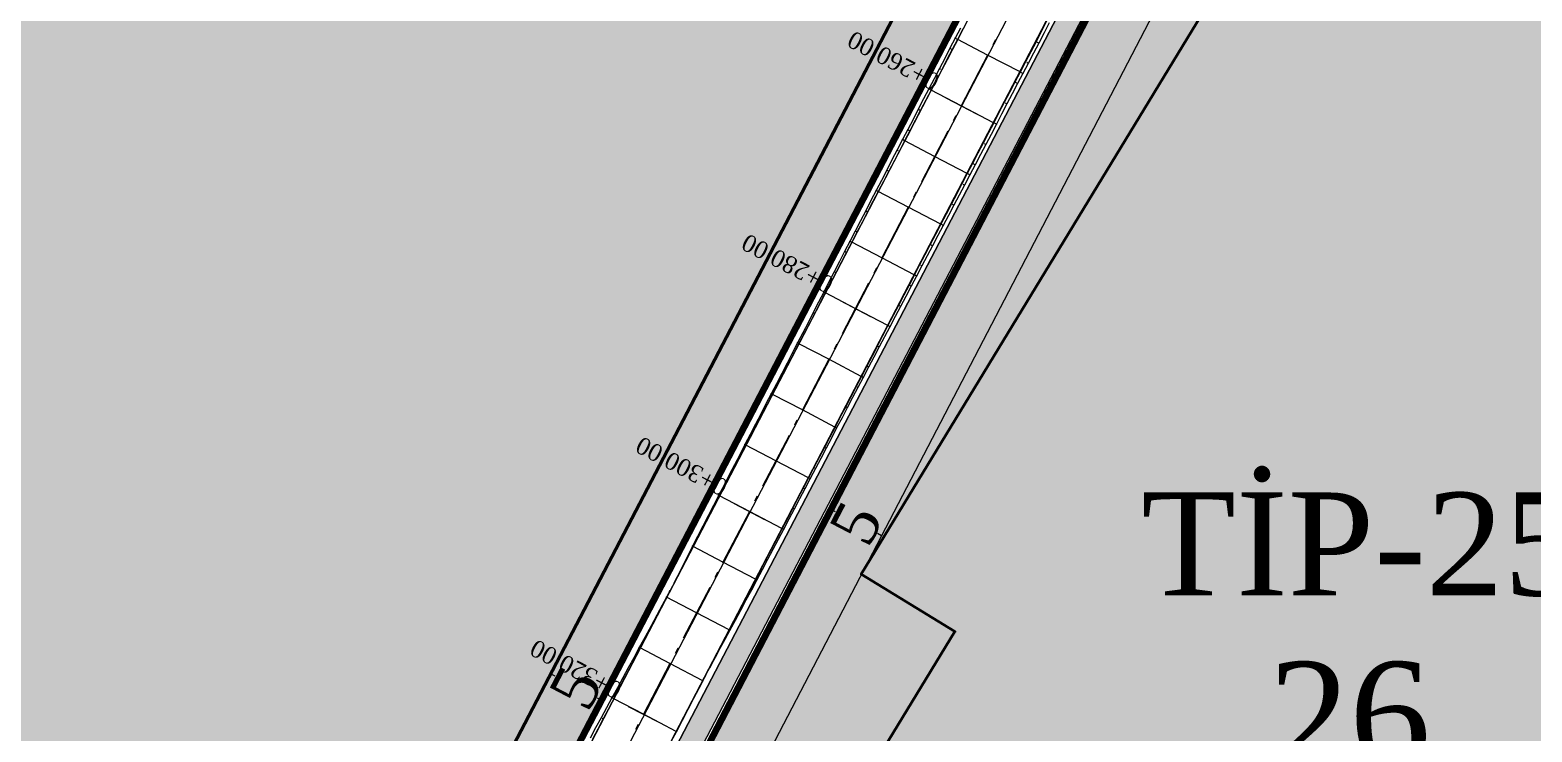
# Model space of a CAD drawing. Header units: metres. Extents: x 478603 to 489313, y 4282657 to 4289463.
# Drawn here: x 479298.8 to 479430.2, y 4286834.1 to 4286895.4 of the extents above; entities that cross this region are included whole.
import ezdxf

# ---------------------------------------------------------------- set-up
doc = ezdxf.new("R2010")
doc.units = ezdxf.units.M
for name, color, linetype, lineweight in [('ADAKENARI', 18, 'Continuous', 0), ('DEGER', 18, 'Continuous', 20), ('EKS_2', 5, 'Continuous', 0), ('EKSENLER', 3, 'Continuous', 0), ('HDA_2', 30, 'Continuous', 0), ('HDO_2', 30, 'Continuous', 0), ('KALDIRIM', 11, 'Continuous', 0), ('KDA_2', 150, 'Continuous', 20), ('KDO_2', 150, 'Continuous', 20), ('KYA_2', 1, 'Continuous', 20), ('KYO_2', 1, 'Continuous', 20), ('P_U_KNL', 143, 'Continuous', 0), ('PARSEL_ALAN', 254, 'Continuous', 0), ('PARSEL_SERA_ALAN', 9, 'Continuous', 40), ('PL_ALİNMAN', 1, 'Continuous', 0), ('PL_ENKESIT', 1, 'Continuous', 0), ('PL_KM', 4, 'Continuous', 0), ('PL_KMYAZI', 30, 'Continuous', 0), ('RAKORDMAN', 3, 'Continuous', 0), ('ROL_CEPHE', 1, 'Continuous', 0), ('SEV_KYA_HDA', 3, 'Continuous', 0), ('SEV_KYO_HDO', 3, 'Continuous', 0), ('SEV_YKA_KDA', 3, 'Continuous', 0), ('SEV_YKO_KDO', 3, 'Continuous', 0), ('SNR_YAPIYAK', 18, 'Continuous', 0), ('YKA_2', 33, 'Continuous', 0), ('YKO_2', 33, 'Continuous', 0)]:
    doc.layers.add(name, color=color, linetype=linetype, lineweight=lineweight)
doc.styles.get("Standard").update_dxf_attribs({"font": 'times.ttf'})

msp = doc.modelspace()

# ---------------------------------------------------------------- hatches: boundary and pattern name
at = {"layer": 'P_U_KNL'}
msp.add_hatch(color=256, dxfattribs=at).paths.add_polyline_path([(479495.51, 4287101.89), (479494.67, 4287099.83), (479493.76, 4287097.81), (479492.76, 4287095.81), (479424.37, 4286964.91), (479323.79, 4286772.4), (479321.69, 4286767.97), (479319.96, 4286763.36), (479318.6, 4286758.63), (479317.63, 4286753.81), (479317.05, 4286748.92), (479316.86, 4286744), (479317.07, 4286739.09), (479317.68, 4286734.21), (479318.68, 4286729.39), (479320.06, 4286724.66), (479321.82, 4286720.07), (479323.95, 4286715.63), (479326.42, 4286711.38), (479329.23, 4286707.34), (479332.36, 4286703.54), (479335.78, 4286700), (479339.48, 4286696.76), (479343.41, 4286693.83), (479368.04, 4286676.98), (479369.17, 4286678.63), (479344.57, 4286695.46), (479340.74, 4286698.31), (479337.16, 4286701.45), (479333.85, 4286704.87), (479330.83, 4286708.55), (479328.11, 4286712.45), (479325.72, 4286716.57), (479323.66, 4286720.86), (479321.96, 4286725.3), (479320.62, 4286729.87), (479319.65, 4286734.53), (479319.07, 4286739.26), (479318.86, 4286744.01), (479319.04, 4286748.77), (479319.6, 4286753.49), (479320.54, 4286758.16), (479321.86, 4286762.73), (479323.54, 4286767.18), (479325.58, 4286771.51), (479426.15, 4286963.99), (479434.01, 4286979.05), (479438.91, 4286934.31), (479439.57, 4286929.81), (479440.57, 4286925.36), (479441.9, 4286920.99), (479443.56, 4286916.74), (479445.53, 4286912.62), (479447.8, 4286908.66), (479450.36, 4286904.88), (479453.18, 4286901.32), (479563.64, 4286772.19), (479564.25, 4286771.49), (479564.87, 4286770.78), (479565.5, 4286770.09), (479566.13, 4286769.4), (479566.77, 4286768.72), (479567.42, 4286768.04), (479568.08, 4286767.37), (479568.74, 4286766.71), (479589.57, 4286746.06), (479590.98, 4286747.48), (479570.15, 4286768.13), (479569.5, 4286768.78), (479568.86, 4286769.43), (479568.23, 4286770.09), (479567.6, 4286770.76), (479566.98, 4286771.44), (479566.37, 4286772.12), (479565.76, 4286772.8), (479565.16, 4286773.5), (479454.72, 4286902.59), (479451.97, 4286906.06), (479449.49, 4286909.72), (479447.3, 4286913.55), (479445.4, 4286917.53), (479443.8, 4286921.65), (479442.51, 4286925.87), (479441.54, 4286930.18), (479440.89, 4286934.56), (479435.68, 4286982.24), (479494.54, 4287094.9), (479495.56, 4287096.95), (479496.51, 4287099.04), (479497.38, 4287101.17), (479497.66, 4287101.94), (479495.73, 4287102.5)])
at = {"layer": 'PARSEL_ALAN'}
for points in [[(479302.34, 4286747.87), (479043.44, 4286844.13), (479055.25, 4286870.32), (479071.38, 4286907.43), (479083.46, 4286931.58), (479097.69, 4286955.79), (479113.84, 4286974.95), (479147.53, 4287005.85), (479160.96, 4287021.15), (479175.22, 4287014.27), (479214.83, 4286998.4), (479399.4, 4286933.73)], [(479381.71, 4286670.34), (479369.27, 4286678.93), (479344.74, 4286695.7), (479337.37, 4286701.67), (479328.36, 4286712.62), (479323.94, 4286720.98), (479322.24, 4286725.4), (479319.95, 4286734.58), (479319.16, 4286744.01), (479320.03, 4286755.11), (479321.65, 4286760.76), (479324.43, 4286768.24), (479415.35, 4286942.68), (479420.15, 4286942.78), (479434.58, 4286911.96), (479446.52, 4286896.79), (479489.32, 4286847.1)]]:
    msp.add_hatch(color=256, dxfattribs=at).paths.add_polyline_path(points)
at = {"layer": 'PARSEL_SERA_ALAN'}
for points in [[(479299.95, 4286754.09), (479229.04, 4286791.12), (479224.59, 4286782.61), (479158.11, 4286817.33), (479153.67, 4286808.82), (479082.76, 4286845.85), (479078.31, 4286837.34), (479056.15, 4286848.91), (479065.04, 4286865.93), (479060.61, 4286868.25), (479109.49, 4286961.85), (479113.92, 4286959.54), (479118.36, 4286968.05), (479122.8, 4286965.73), (479131.68, 4286982.75), (479136.12, 4286980.44), (479140.56, 4286988.95), (479144.99, 4286986.63), (479153.88, 4287003.65), (479158.31, 4287001.34), (479162.75, 4287009.85), (479215.94, 4286982.07), (479220.38, 4286990.58), (479278, 4286960.5), (479282.44, 4286969.01), (479344.49, 4286936.61), (479348.94, 4286945.11), (479388.83, 4286924.28)], [(479380.74, 4286678.37), (479364.34, 4286688.36), (479366.94, 4286692.63), (479342.34, 4286707.6), (479344.94, 4286711.88), (479336.74, 4286716.87), (479339.34, 4286721.14), (479331.14, 4286726.13), (479333.74, 4286730.4), (479325.54, 4286735.39), (479333.34, 4286748.21), (479325.14, 4286753.2), (479379.75, 4286842.88), (479371.55, 4286847.88), (479415.75, 4286920.48), (479423.95, 4286915.49), (479421.35, 4286911.22), (479429.55, 4286906.22), (479426.95, 4286901.95), (479435.15, 4286896.96), (479443.35, 4286891.97), (479440.75, 4286887.7), (479448.95, 4286882.7), (479446.35, 4286878.43), (479462.75, 4286868.45), (479460.15, 4286864.18), (479468.35, 4286859.19), (479476.55, 4286854.19), (479473.95, 4286849.92), (479482.15, 4286844.93)]]:
    msp.add_hatch(color=256, dxfattribs=at).paths.add_polyline_path(points)

# ---------------------------------------------------------------- linework, layer by layer
at = {"layer": 'ADAKENARI', "lineweight": 100}
for p, q in [((479405.09, 4286944.62), (479137.7, 4286432.59)), ((479324.43, 4286768.24), (479415.35, 4286942.68))]:
    msp.add_line(p, q, dxfattribs=at)
at = {"layer": 'EKS_2'}
for p in [(479382.6, 4286893.26, 921.77), (479380.29, 4286888.83, 921.66), (479377.97, 4286884.4, 921.54), (479375.66, 4286879.97, 921.43), (479373.34, 4286875.53, 921.32), (479371.03, 4286871.1, 921.2), (479368.71, 4286866.67, 921.09), (479366.4, 4286862.24, 920.97), (479364.08, 4286857.81, 920.86), (479361.77, 4286853.37, 920.74), (479359.45, 4286848.94, 920.63), (479357.14, 4286844.51, 920.51), (479354.82, 4286840.08, 920.4), (479352.51, 4286835.65, 920.29)]:
    msp.add_point(p, dxfattribs=at)
at = {"layer": 'EKSENLER'}
msp.add_line((479500.65, 4287119.29), (479303.07, 4286740.8), dxfattribs=at)
at = {"layer": 'HDA_2'}
msp.add_polyline3d([(479380.44, 4286895.52, 921.69), (479379.98, 4286894.63, 921.66), (479379.51, 4286893.75, 921.64), (479379.05, 4286892.86, 921.62), (479378.59, 4286891.97, 921.6), (479378.13, 4286891.09, 921.57), (479377.66, 4286890.2, 921.55), (479377.2, 4286889.31, 921.53), (479376.74, 4286888.43, 921.5), (479376.27, 4286887.54, 921.48), (479375.81, 4286886.65, 921.46), (479375.35, 4286885.77, 921.44), (479374.89, 4286884.88, 921.41), (479374.42, 4286883.99, 921.39), (479373.96, 4286883.11, 921.37), (479373.5, 4286882.22, 921.34), (479373.03, 4286881.33, 921.32), (479372.57, 4286880.45, 921.3), (479372.11, 4286879.56, 921.28), (479371.65, 4286878.68, 921.25), (479371.18, 4286877.79, 921.23), (479370.72, 4286876.9, 921.21), (479370.26, 4286876.02, 921.18), (479369.8, 4286875.13, 921.16), (479369.33, 4286874.24, 921.14), (479368.87, 4286873.36, 921.11), (479368.41, 4286872.47, 921.09), (479367.94, 4286871.58, 921.07), (479367.48, 4286870.7, 921.05), (479367.02, 4286869.81, 921.02), (479366.56, 4286868.92, 921), (479366.09, 4286868.04, 920.98), (479365.63, 4286867.15, 920.95), (479365.17, 4286866.26, 920.93), (479364.7, 4286865.38, 920.91), (479364.24, 4286864.49, 920.89), (479363.78, 4286863.61, 920.86), (479363.32, 4286862.72, 920.84), (479362.85, 4286861.83, 920.82), (479362.39, 4286860.95, 920.79), (479361.93, 4286860.06, 920.77), (479361.47, 4286859.17, 920.75), (479361, 4286858.29, 920.73), (479360.54, 4286857.4, 920.7), (479360.08, 4286856.51, 920.68), (479359.61, 4286855.63, 920.66), (479359.15, 4286854.74, 920.63), (479358.69, 4286853.85, 920.61), (479358.23, 4286852.97, 920.59), (479357.76, 4286852.08, 920.57), (479357.3, 4286851.19, 920.54), (479356.84, 4286850.31, 920.52), (479355.16, 4286847.1, 920.56)], dxfattribs=at)
for p in [(479379.98, 4286894.63, 921.66), (479377.66, 4286890.2, 921.55), (479375.35, 4286885.77, 921.44), (479373.03, 4286881.33, 921.32), (479370.72, 4286876.9, 921.21), (479368.41, 4286872.47, 921.09), (479366.09, 4286868.04, 920.98), (479363.78, 4286863.61, 920.86), (479361.47, 4286859.17, 920.75), (479359.15, 4286854.74, 920.63), (479356.84, 4286850.31, 920.52)]:
    msp.add_point(p, dxfattribs=at)
at = {"layer": 'HDO_2'}
msp.add_polyline3d([(479387.76, 4286896.21, 921.77), (479387.3, 4286895.32, 921.75), (479386.84, 4286894.43, 921.73), (479386.38, 4286893.55, 921.7), (479385.91, 4286892.66, 921.68), (479385.45, 4286891.77, 921.66), (479384.99, 4286890.89, 921.64), (479384.53, 4286890, 921.61), (479384.06, 4286889.11, 921.59), (479383.6, 4286888.23, 921.57), (479383.14, 4286887.34, 921.54), (479382.68, 4286886.45, 921.52), (479382.21, 4286885.57, 921.5), (479381.75, 4286884.68, 921.48), (479381.29, 4286883.79, 921.45), (479380.82, 4286882.91, 921.43), (479380.36, 4286882.02, 921.41), (479379.9, 4286881.13, 921.38), (479379.44, 4286880.25, 921.36), (479378.97, 4286879.36, 921.34), (479378.51, 4286878.47, 921.32), (479378.05, 4286877.59, 921.29), (479377.59, 4286876.7, 921.27), (479377.12, 4286875.81, 921.25), (479376.66, 4286874.93, 921.22), (479376.2, 4286874.04, 921.2), (479375.74, 4286873.15, 921.18), (479375.27, 4286872.27, 921.16), (479374.81, 4286871.38, 921.13), (479374.35, 4286870.49, 921.11), (479373.89, 4286869.61, 921.09), (479373.42, 4286868.72, 921.06), (479372.96, 4286867.84, 921.04), (479372.5, 4286866.95, 921.02), (479372.04, 4286866.06, 920.99), (479371.57, 4286865.18, 920.97), (479371.11, 4286864.29, 920.95), (479370.65, 4286863.4, 920.93), (479370.19, 4286862.52, 920.9), (479369.72, 4286861.63, 920.88), (479369.26, 4286860.74, 920.86), (479368.8, 4286859.86, 920.83), (479368.33, 4286858.97, 920.81), (479367.87, 4286858.08, 920.79), (479367.41, 4286857.2, 920.77), (479366.95, 4286856.31, 920.74), (479366.48, 4286855.42, 920.72), (479366.02, 4286854.54, 920.7), (479365.56, 4286853.65, 920.67), (479365.1, 4286852.76, 920.65), (479364.63, 4286851.88, 920.63), (479364.17, 4286850.99, 920.61), (479363.71, 4286850.1, 920.58), (479363.25, 4286849.22, 920.56), (479362.78, 4286848.33, 920.54), (479362.32, 4286847.44, 920.51), (479361.86, 4286846.56, 920.49), (479361.4, 4286845.67, 920.47), (479360.93, 4286844.78, 920.45), (479360.47, 4286843.9, 920.42), (479360.01, 4286843.01, 920.4), (479358.27, 4286839.68, 920.44)], dxfattribs=at)
for p in [(479385.45, 4286891.77, 921.66), (479383.14, 4286887.34, 921.54), (479380.82, 4286882.91, 921.43), (479378.51, 4286878.47, 921.32), (479376.2, 4286874.04, 921.2), (479373.89, 4286869.61, 921.09), (479371.57, 4286865.18, 920.97), (479369.26, 4286860.74, 920.86), (479366.95, 4286856.31, 920.74), (479364.63, 4286851.88, 920.63), (479362.32, 4286847.44, 920.51), (479360.01, 4286843.01, 920.4)]:
    msp.add_point(p, dxfattribs=at)
at = {"layer": 'KALDIRIM'}
for p, q in [((479491.76, 4287108.73), (479141.95, 4286438.66)), ((479320.74, 4286767.78), (479413.38, 4286945.39))]:
    msp.add_line(p, q, dxfattribs=at)
at = {"layer": 'KDA_2'}
msp.add_polyline3d([(479354.86, 4286846.5, 920.47), (479354.84, 4286846.46, 920.46), (479354.82, 4286846.42, 920.44), (479354.78, 4286846.35, 920.42), (479354.7, 4286846.21, 920.37), (479354.52, 4286845.88, 920.26), (479354.15, 4286845.19, 920.01), (479353.68, 4286844.32, 919.69), (479353.17, 4286843.38, 919.35), (479352.65, 4286842.42, 919.01), (479352.14, 4286841.48, 918.66), (479351.65, 4286840.57, 918.26), (479351.17, 4286839.7, 917.87), (479350.7, 4286838.83, 917.49), (479350.22, 4286837.96, 917.1), (479349.75, 4286837.09, 916.72), (479349.27, 4286836.21, 916.34), (479348.79, 4286835.33, 915.96), (479348.32, 4286834.45, 915.58), (479347.84, 4286833.57, 915.19)], dxfattribs=at)
for p in [(479354.52, 4286845.88, 920.26), (479352.14, 4286841.48, 918.66), (479349.75, 4286837.09, 916.72)]:
    msp.add_point(p, dxfattribs=at)
at = {"layer": 'KDO_2'}
msp.add_polyline3d([(479357.93, 4286839.06, 920.35), (479357.93, 4286839.06, 920.34), (479357.93, 4286839.04, 920.3), (479357.91, 4286839.01, 920.17), (479357.85, 4286838.89, 919.81), (479357.69, 4286838.58, 918.81), (479357.34, 4286837.9, 918.48), (479356.88, 4286837.02, 918.05), (479356.39, 4286836.06, 917.59), (479355.88, 4286835.09, 917.12), (479355.39, 4286834.14, 916.66), (479354.91, 4286833.23, 916.28)], dxfattribs=at)
for p in [(479357.69, 4286838.58, 918.81), (479355.39, 4286834.14, 916.66)]:
    msp.add_point(p, dxfattribs=at)
at = {"layer": 'KYA_2'}
msp.add_polyline3d([(479380.23, 4286895.62, 923.99), (479379.77, 4286894.74, 923.97), (479379.31, 4286893.85, 923.94), (479378.85, 4286892.96, 923.91), (479378.39, 4286892.08, 923.87), (479377.92, 4286891.19, 923.84), (479377.46, 4286890.3, 923.81), (479377, 4286889.42, 923.76), (479376.54, 4286888.53, 923.72), (479376.08, 4286887.64, 923.67), (479375.62, 4286886.75, 923.63), (479375.16, 4286885.87, 923.59), (479374.7, 4286884.98, 923.53), (479374.24, 4286884.09, 923.47), (479373.78, 4286883.2, 923.41), (479373.32, 4286882.31, 923.36), (479372.86, 4286881.43, 923.3), (479372.4, 4286880.54, 923.24), (479371.94, 4286879.65, 923.18), (479371.48, 4286878.76, 923.12), (479371.02, 4286877.87, 923.06), (479370.56, 4286876.98, 922.99), (479370.1, 4286876.1, 922.93), (479369.64, 4286875.21, 922.86), (479369.18, 4286874.32, 922.8), (479368.73, 4286873.43, 922.73), (479368.27, 4286872.54, 922.66), (479367.81, 4286871.65, 922.58), (479367.35, 4286870.76, 922.49), (479366.9, 4286869.87, 922.4), (479366.44, 4286868.98, 922.32), (479365.98, 4286868.1, 922.23), (479365.52, 4286867.21, 922.18), (479365.06, 4286866.32, 922.12), (479364.6, 4286865.43, 922.06), (479364.14, 4286864.54, 922), (479363.68, 4286863.66, 921.94), (479363.22, 4286862.77, 921.89), (479362.76, 4286861.88, 921.83), (479362.3, 4286860.99, 921.77), (479361.84, 4286860.1, 921.71), (479361.38, 4286859.21, 921.66), (479360.93, 4286858.33, 921.6), (479360.47, 4286857.44, 921.55), (479360.01, 4286856.56, 921.5), (479359.55, 4286855.67, 921.45), (479359.08, 4286854.78, 921.4), (479358.62, 4286853.88, 921.32), (479358.15, 4286852.98, 921.24), (479357.69, 4286852.08, 921.16), (479357.23, 4286851.19, 921.09), (479356.79, 4286850.33, 921.02), (479356.39, 4286849.53, 920.9), (479356, 4286848.76, 920.79), (479355.62, 4286848.01, 920.69), (479355.24, 4286847.25, 920.58), (479354.86, 4286846.5, 920.47)], dxfattribs=at)
for p in [(479379.77, 4286894.74, 923.97), (479377.46, 4286890.3, 923.81), (479375.16, 4286885.87, 923.59), (479372.86, 4286881.43, 923.3), (479370.56, 4286876.98, 922.99), (479368.27, 4286872.54, 922.66), (479365.98, 4286868.1, 922.23), (479363.68, 4286863.66, 921.94), (479361.38, 4286859.21, 921.66), (479359.08, 4286854.78, 921.4), (479356.79, 4286850.33, 921.02)]:
    msp.add_point(p, dxfattribs=at)
at = {"layer": 'KYO_2'}
msp.add_polyline3d([(479388, 4286896.08, 924.43), (479387.54, 4286895.19, 924.42), (479387.08, 4286894.31, 924.41), (479386.62, 4286893.42, 924.4), (479386.15, 4286892.53, 924.38), (479385.69, 4286891.65, 924.37), (479385.23, 4286890.76, 924.33), (479384.76, 4286889.87, 924.29), (479384.3, 4286888.99, 924.25), (479383.83, 4286888.1, 924.21), (479383.37, 4286887.22, 924.16), (479382.91, 4286886.33, 924.12), (479382.44, 4286885.45, 924.08), (479381.98, 4286884.56, 924.03), (479381.51, 4286883.68, 923.99), (479381.05, 4286882.79, 923.95), (479380.58, 4286881.9, 923.9), (479380.12, 4286881.02, 923.85), (479379.65, 4286880.13, 923.8), (479379.19, 4286879.25, 923.75), (479378.72, 4286878.36, 923.7), (479378.26, 4286877.48, 923.62), (479377.79, 4286876.59, 923.55), (479377.32, 4286875.71, 923.47), (479376.85, 4286874.83, 923.4), (479376.39, 4286873.94, 923.32), (479375.92, 4286873.06, 923.26), (479375.45, 4286872.17, 923.2), (479374.99, 4286871.29, 923.13), (479374.52, 4286870.4, 923.07), (479374.06, 4286869.52, 923.01), (479373.59, 4286868.63, 922.95), (479373.12, 4286867.75, 922.89), (479372.66, 4286866.86, 922.83), (479372.19, 4286865.98, 922.77), (479371.73, 4286865.09, 922.72), (479371.26, 4286864.21, 922.67), (479370.8, 4286863.32, 922.62), (479370.33, 4286862.44, 922.58), (479369.87, 4286861.55, 922.53), (479369.4, 4286860.67, 922.48), (479368.94, 4286859.78, 922.45), (479368.48, 4286858.9, 922.41), (479368.01, 4286858.01, 922.37), (479367.55, 4286857.12, 922.34), (479367.08, 4286856.24, 922.3), (479366.62, 4286855.35, 922.24), (479366.15, 4286854.47, 922.18), (479365.69, 4286853.58, 922.13), (479365.22, 4286852.7, 922.07), (479364.76, 4286851.81, 922.01), (479364.29, 4286850.93, 921.95), (479363.83, 4286850.04, 921.9), (479363.36, 4286849.16, 921.84), (479362.9, 4286848.27, 921.78), (479362.43, 4286847.39, 921.72), (479361.95, 4286846.5, 921.56), (479361.47, 4286845.61, 921.4), (479360.99, 4286844.72, 921.25), (479360.52, 4286843.84, 921.09), (479360.06, 4286842.99, 920.93), (479359.62, 4286842.18, 920.81), (479359.19, 4286841.39, 920.7), (479358.77, 4286840.61, 920.58), (479358.35, 4286839.83, 920.46), (479357.93, 4286839.06, 920.35)], dxfattribs=at)
for p in [(479385.69, 4286891.65, 924.37), (479383.37, 4286887.22, 924.16), (479381.05, 4286882.79, 923.95), (479378.72, 4286878.36, 923.7), (479376.39, 4286873.94, 923.32), (479374.06, 4286869.52, 923.01), (479371.73, 4286865.09, 922.72), (479369.4, 4286860.67, 922.48), (479367.08, 4286856.24, 922.3), (479364.76, 4286851.81, 922.01), (479362.43, 4286847.39, 921.72), (479360.06, 4286842.99, 920.93)]:
    msp.add_point(p, dxfattribs=at)
at = {"layer": 'P_U_KNL'}
for points in [[(479369.17, 4286678.63, 0), (479344.57, 4286695.46, 0), (479340.74, 4286698.31, 0), (479337.16, 4286701.45, 0), (479333.85, 4286704.87, 0), (479330.83, 4286708.55, 0), (479328.11, 4286712.45, 0), (479325.72, 4286716.57, 0), (479323.66, 4286720.86, 0), (479321.96, 4286725.3, 0), (479320.62, 4286729.87, 0), (479319.65, 4286734.53, 0), (479319.07, 4286739.26, 0), (479318.86, 4286744.01, 0), (479319.04, 4286748.77, 0), (479319.6, 4286753.49, 0), (479320.54, 4286758.16, 0), (479321.86, 4286762.73, 0), (479323.54, 4286767.18, 0), (479325.58, 4286771.51, 0), (479426.15, 4286963.99, 0), (479434.01, 4286979.05, 0)], [(479424.37, 4286964.91, 0), (479323.79, 4286772.4, 0), (479321.69, 4286767.97, 0), (479319.96, 4286763.36, 0), (479318.6, 4286758.63, 0), (479317.63, 4286753.81, 0), (479317.05, 4286748.92, 0), (479316.86, 4286744, 0), (479317.07, 4286739.09, 0), (479317.68, 4286734.21, 0), (479318.68, 4286729.39, 0), (479320.06, 4286724.66, 0), (479321.82, 4286720.07, 0)], [(479424.37, 4286964.91, 0), (479323.79, 4286772.4, 0), (479321.69, 4286767.97, 0), (479319.96, 4286763.36, 0), (479318.6, 4286758.63, 0), (479317.63, 4286753.81, 0), (479317.05, 4286748.92, 0), (479316.86, 4286744, 0), (479317.07, 4286739.09, 0), (479317.68, 4286734.21, 0), (479318.68, 4286729.39, 0), (479320.06, 4286724.66, 0), (479321.82, 4286720.07, 0)], [(479424.37, 4286964.91, 0), (479323.79, 4286772.4, 0), (479321.69, 4286767.97, 0), (479319.96, 4286763.36, 0), (479318.6, 4286758.63, 0), (479317.63, 4286753.81, 0), (479317.05, 4286748.92, 0), (479316.86, 4286744, 0), (479317.07, 4286739.09, 0), (479317.68, 4286734.21, 0), (479318.68, 4286729.39, 0), (479320.06, 4286724.66, 0), (479321.82, 4286720.07, 0)], [(479368.04, 4286676.98, 0), (479343.41, 4286693.83, 0), (479339.48, 4286696.76, 0), (479335.78, 4286700, 0), (479332.36, 4286703.54, 0), (479329.23, 4286707.34, 0), (479326.42, 4286711.38, 0), (479323.95, 4286715.63, 0), (479321.82, 4286720.07, 0), (479320.06, 4286724.66, 0), (479318.68, 4286729.39, 0), (479317.68, 4286734.21, 0), (479317.07, 4286739.09, 0), (479316.86, 4286744, 0), (479317.05, 4286748.92, 0), (479317.63, 4286753.81, 0), (479318.6, 4286758.63, 0), (479319.96, 4286763.36, 0), (479321.69, 4286767.97, 0), (479323.79, 4286772.4, 0), (479424.37, 4286964.91, 0)], [(479323.66, 4286720.86, 0), (479321.96, 4286725.3, 0), (479320.62, 4286729.87, 0), (479319.65, 4286734.53, 0), (479319.07, 4286739.26, 0), (479318.86, 4286744.01, 0), (479319.04, 4286748.77, 0), (479319.6, 4286753.49, 0), (479320.54, 4286758.16, 0), (479321.86, 4286762.73, 0), (479323.54, 4286767.18, 0), (479325.58, 4286771.51, 0), (479426.15, 4286963.99, 0)], [(479323.66, 4286720.86, 0), (479321.96, 4286725.3, 0), (479320.62, 4286729.87, 0), (479319.65, 4286734.53, 0), (479319.07, 4286739.26, 0), (479318.86, 4286744.01, 0), (479319.04, 4286748.77, 0), (479319.6, 4286753.49, 0), (479320.54, 4286758.16, 0), (479321.86, 4286762.73, 0), (479323.54, 4286767.18, 0), (479325.58, 4286771.51, 0), (479426.15, 4286963.99, 0)], [(479323.66, 4286720.86, 0), (479321.96, 4286725.3, 0), (479320.62, 4286729.87, 0), (479319.65, 4286734.53, 0), (479319.07, 4286739.26, 0), (479318.86, 4286744.01, 0), (479319.04, 4286748.77, 0), (479319.6, 4286753.49, 0), (479320.54, 4286758.16, 0), (479321.86, 4286762.73, 0), (479323.54, 4286767.18, 0), (479325.58, 4286771.51, 0), (479426.15, 4286963.99, 0)]]:
    msp.add_polyline3d(points, dxfattribs=at)
at = {"layer": 'PARSEL_ALAN'}
for points in [[(479302.34, 4286747.87, 922.41), (479043.44, 4286844.13, 899.17), (479055.25, 4286870.32, 899.38), (479071.38, 4286907.43, 899.64), (479083.46, 4286931.58, 899.78), (479097.69, 4286955.79, 899.9), (479113.84, 4286974.95, 900.03), (479147.53, 4287005.85, 900.5), (479160.96, 4287021.15, 900.33), (479175.22, 4287014.27, 900.21), (479214.83, 4286998.4, 900.83), (479399.4, 4286933.73, 924.04), (479302.34, 4286747.87, 922.41)], [(479302.34, 4286747.87, 0), (479043.44, 4286844.13, 0), (479055.25, 4286870.32, 0), (479071.38, 4286907.43, 0), (479083.46, 4286931.58, 0), (479097.69, 4286955.79, 0), (479113.84, 4286974.95, 0), (479147.53, 4287005.85, 0), (479160.96, 4287021.15, 0), (479175.22, 4287014.27, 0), (479214.83, 4286998.4, 0), (479399.4, 4286933.73, 0), (479302.34, 4286747.87, 0)], [(479381.71, 4286670.34, 927.78), (479369.27, 4286678.93, 925.68), (479344.74, 4286695.7, 924.38), (479337.37, 4286701.67, 923.38), (479328.36, 4286712.62, 922.1), (479323.94, 4286720.98, 923.65), (479322.24, 4286725.4, 924.04), (479319.95, 4286734.58, 923.91), (479319.16, 4286744.01, 923.52), (479320.03, 4286755.11, 923.19), (479321.65, 4286760.76, 923.71), (479324.43, 4286768.24, 923.87), (479415.35, 4286942.68, 923.72), (479420.15, 4286942.78, 923.79), (479434.58, 4286911.96, 925.53), (479446.52, 4286896.79, 926.37), (479489.32, 4286847.1, 924.94), (479381.71, 4286670.34, 927.78)], [(479381.71, 4286670.34, 0), (479369.27, 4286678.93, 0), (479344.74, 4286695.7, 0), (479337.37, 4286701.67, 0), (479328.36, 4286712.62, 0), (479323.94, 4286720.98, 0), (479322.24, 4286725.4, 0), (479319.95, 4286734.58, 0), (479319.16, 4286744.01, 0), (479320.03, 4286755.11, 0), (479321.65, 4286760.76, 0), (479324.43, 4286768.24, 0), (479415.35, 4286942.68, 0), (479420.15, 4286942.78, 0), (479434.58, 4286911.96, 0), (479446.52, 4286896.79, 0), (479489.32, 4286847.1, 0), (479381.71, 4286670.34, 0)]]:
    msp.add_polyline3d(points, close=True, dxfattribs=at)
at = {"layer": 'PARSEL_SERA_ALAN'}
for points in [[(479388.83, 4286924.28, 0), (479299.95, 4286754.09, 0), (479299.95, 4286754.09, 0), (479229.04, 4286791.12, 0), (479224.59, 4286782.61, 0), (479158.11, 4286817.33, 0), (479153.67, 4286808.82, 0), (479082.76, 4286845.85, 0), (479078.31, 4286837.34, 0), (479056.15, 4286848.91, 0), (479065.04, 4286865.93, 0), (479060.61, 4286868.25, 0), (479109.49, 4286961.85, 0)], [(479388.83, 4286924.28, 0), (479299.95, 4286754.09, 0), (479299.95, 4286754.09, 0), (479229.04, 4286791.12, 0), (479224.59, 4286782.61, 0), (479158.11, 4286817.33, 0), (479153.67, 4286808.82, 0), (479082.76, 4286845.85, 0), (479078.31, 4286837.34, 0), (479056.15, 4286848.91, 0), (479065.04, 4286865.93, 0), (479060.61, 4286868.25, 0), (479109.49, 4286961.85, 0)], [(479339.34, 4286721.14, 0), (479331.14, 4286726.13, 0), (479333.74, 4286730.4, 0), (479325.54, 4286735.39, 0), (479333.34, 4286748.21, 0), (479325.14, 4286753.2, 0), (479379.75, 4286842.88, 0), (479371.55, 4286847.88, 0), (479415.75, 4286920.48, 0)], [(479339.34, 4286721.14, 0), (479331.14, 4286726.13, 0), (479333.74, 4286730.4, 0), (479325.54, 4286735.39, 0), (479333.34, 4286748.21, 0), (479325.14, 4286753.2, 0), (479379.75, 4286842.88, 0), (479371.55, 4286847.88, 0), (479415.75, 4286920.48, 0)]]:
    msp.add_polyline3d(points, dxfattribs=at)
at = {"layer": 'PL_ALİNMAN'}
for p, q in [((479383.3, 4286894.59), (479383.06, 4286894.15)), ((479382.6, 4286893.26), (479380.29, 4286888.83)), ((479379.82, 4286887.94), (479379.59, 4286887.5)), ((479379.13, 4286886.61), (479376.81, 4286882.18)), ((479376.35, 4286881.29), (479376.12, 4286880.85)), ((479375.66, 4286879.97), (479373.34, 4286875.53)), ((479372.88, 4286874.65), (479372.65, 4286874.2)), ((479372.18, 4286873.32), (479369.87, 4286868.89)), ((479369.41, 4286868), (479369.18, 4286867.56)), ((479368.71, 4286866.67), (479366.4, 4286862.24)), ((479365.93, 4286861.35), (479365.7, 4286860.91)), ((479365.24, 4286860.02), (479362.93, 4286855.59)), ((479362.46, 4286854.7), (479362.23, 4286854.26)), ((479361.77, 4286853.37), (479359.45, 4286848.94)), ((479358.99, 4286848.06), (479358.76, 4286847.61)), ((479358.3, 4286846.73), (479355.98, 4286842.29)), ((479355.52, 4286841.41), (479355.29, 4286840.96)), ((479354.82, 4286840.08), (479352.51, 4286835.65)), ((479352.05, 4286834.76), (479351.81, 4286834.32))]:
    msp.add_line(p, q, dxfattribs=at)
at = {"layer": 'PL_ENKESIT'}
for points in [[(479385.69, 4286891.65, 924.37), (479385.45, 4286891.77, 921.66), (479385.44, 4286891.78, 921.71), (479382.6, 4286893.26, 921.77), (479379.99, 4286894.63, 921.71), (479379.98, 4286894.63, 921.66), (479379.77, 4286894.74, 923.97)], [(479383.37, 4286887.22, 924.16), (479383.14, 4286887.34, 921.54), (479383.13, 4286887.34, 921.59), (479380.29, 4286888.83, 921.66), (479377.67, 4286890.19, 921.6), (479377.66, 4286890.2, 921.55), (479377.46, 4286890.3, 923.81)], [(479381.05, 4286882.79, 923.95), (479380.82, 4286882.91, 921.43), (479380.82, 4286882.91, 921.48), (479377.97, 4286884.4, 921.54), (479375.36, 4286885.76, 921.49), (479375.35, 4286885.77, 921.44), (479375.16, 4286885.87, 923.59)], [(479378.72, 4286878.36, 923.7), (479378.51, 4286878.47, 921.32), (479378.5, 4286878.48, 921.37), (479375.66, 4286879.97, 921.43), (479373.04, 4286881.33, 921.37), (479373.03, 4286881.33, 921.32), (479372.86, 4286881.43, 923.3)], [(479376.39, 4286873.94, 923.32), (479376.2, 4286874.04, 921.2), (479376.19, 4286874.05, 921.25), (479373.34, 4286875.53, 921.32), (479370.73, 4286876.9, 921.26), (479370.72, 4286876.9, 921.21), (479370.56, 4286876.98, 922.99)], [(479374.06, 4286869.52, 923.01), (479373.89, 4286869.61, 921.09), (479373.88, 4286869.61, 921.14), (479371.03, 4286871.1, 921.2), (479368.42, 4286872.47, 921.14), (479368.41, 4286872.47, 921.09), (479368.27, 4286872.54, 922.66)], [(479371.73, 4286865.09, 922.72), (479371.57, 4286865.18, 920.97), (479371.56, 4286865.18, 921.02), (479368.71, 4286866.67, 921.09), (479366.1, 4286868.03, 921.03), (479366.09, 4286868.04, 920.98), (479365.98, 4286868.1, 922.23)], [(479369.4, 4286860.67, 922.48), (479369.26, 4286860.74, 920.86), (479369.25, 4286860.75, 920.91), (479366.4, 4286862.24, 920.97), (479363.79, 4286863.6, 920.91), (479363.78, 4286863.61, 920.86), (479363.68, 4286863.66, 921.94)], [(479367.08, 4286856.24, 922.3), (479366.95, 4286856.31, 920.74), (479366.94, 4286856.31, 920.79), (479364.08, 4286857.81, 920.86), (479361.47, 4286859.17, 920.8), (479361.47, 4286859.17, 920.75), (479361.38, 4286859.21, 921.66)], [(479364.76, 4286851.81, 922.01), (479364.63, 4286851.88, 920.63), (479364.62, 4286851.88, 920.68), (479361.77, 4286853.37, 920.74), (479359.16, 4286854.74, 920.68), (479359.15, 4286854.74, 920.63), (479359.08, 4286854.78, 921.4)], [(479362.43, 4286847.39, 921.72), (479362.32, 4286847.44, 920.51), (479362.31, 4286847.45, 920.56), (479359.45, 4286848.94, 920.63), (479356.85, 4286850.3, 920.57), (479356.84, 4286850.31, 920.52), (479356.79, 4286850.33, 921.02)], [(479360.06, 4286842.99, 920.93), (479360.01, 4286843.01, 920.4), (479360, 4286843.02, 920.45), (479357.14, 4286844.51, 920.51), (479354.53, 4286845.87, 920.46), (479354.52, 4286845.88, 920.26)], [(479357.69, 4286838.58, 918.81), (479357.69, 4286838.58, 920.33), (479354.82, 4286840.08, 920.4), (479352.22, 4286841.44, 920.34), (479352.14, 4286841.48, 918.66)], [(479355.39, 4286834.14, 916.66), (479355.37, 4286834.15, 920.22), (479352.51, 4286835.65, 920.29), (479349.9, 4286837.01, 920.23), (479349.75, 4286837.09, 916.72)]]:
    msp.add_polyline3d(points, dxfattribs=at)
at = {"layer": 'PL_KM'}
for p, q in [((479378.96, 4286889.52), (479381.62, 4286888.13)), ((479369.7, 4286871.8), (479372.36, 4286870.41)), ((479360.44, 4286854.07), (479363.1, 4286852.68)), ((479351.18, 4286836.34), (479353.84, 4286834.95))]:
    msp.add_line(p, q, dxfattribs=at)
at = {"layer": 'RAKORDMAN'}
for p, q in [((479426.51, 4286983.75, 923.98), (479305.08, 4286751.13, 923.34)), ((479415.69, 4286949.75, 924.16), (479332.93, 4286791.14, 923.41))]:
    msp.add_line(p, q, dxfattribs=at)
at = {"layer": 'ROL_CEPHE'}
for p, q in [((479368.9, 4286853.57), (479369.26, 4286853.38)), ((479373.33, 4286851.25), (479372.98, 4286851.44)), ((479344.39, 4286839.19), (479344.74, 4286839)), ((479348.82, 4286836.87), (479348.47, 4286837.06))]:
    msp.add_line(p, q, dxfattribs=at)
at = {"layer": 'SEV_KYA_HDA'}
for p, q in [((479379.31, 4286893.85, 923.94), (479379.51, 4286893.75, 921.64)), ((479378.39, 4286892.08, 923.87), (479378.49, 4286892.03, 922.73)), ((479377.46, 4286890.3, 923.81), (479377.66, 4286890.2, 921.55)), ((479376.54, 4286888.53, 923.72), (479376.64, 4286888.48, 922.61)), ((479375.62, 4286886.75, 923.63), (479375.81, 4286886.65, 921.46)), ((479374.7, 4286884.98, 923.53), (479374.79, 4286884.93, 922.47)), ((479373.78, 4286883.2, 923.41), (479373.96, 4286883.11, 921.37)), ((479372.86, 4286881.43, 923.3), (479372.95, 4286881.38, 922.31)), ((479371.94, 4286879.65, 923.18), (479372.11, 4286879.56, 921.28)), ((479371.02, 4286877.87, 923.06), (479371.1, 4286877.83, 922.14)), ((479370.1, 4286876.1, 922.93), (479370.26, 4286876.02, 921.18)), ((479369.18, 4286874.32, 922.8), (479369.26, 4286874.28, 921.97)), ((479368.27, 4286872.54, 922.66), (479368.41, 4286872.47, 921.09)), ((479367.35, 4286870.76, 922.49), (479367.42, 4286870.73, 921.77)), ((479366.44, 4286868.98, 922.32), (479366.56, 4286868.92, 921)), ((479365.52, 4286867.21, 922.18), (479365.58, 4286867.18, 921.57)), ((479364.6, 4286865.43, 922.06), (479364.7, 4286865.38, 920.91)), ((479363.68, 4286863.66, 921.94), (479363.73, 4286863.63, 921.4)), ((479362.76, 4286861.88, 921.83), (479362.85, 4286861.83, 920.82)), ((479361.84, 4286860.1, 921.71), (479361.89, 4286860.08, 921.24)), ((479360.92, 4286858.33, 921.6), (479361, 4286858.29, 920.73)), ((479360, 4286856.55, 921.5), (479360.04, 4286856.53, 921.09)), ((479359.08, 4286854.78, 921.4), (479359.15, 4286854.74, 920.63)), ((479358.17, 4286853, 921.24), (479358.2, 4286852.98, 920.92)), ((479357.25, 4286851.22, 921.09), (479357.3, 4286851.19, 920.54)), ((479356.34, 4286849.44, 920.89), (479356.36, 4286849.43, 920.71)), ((479355.44, 4286847.65, 920.64), (479355.45, 4286847.65, 920.55))]:
    msp.add_line(p, q, dxfattribs=at)
at = {"layer": 'SEV_KYO_HDO'}
for p, q in [((479387.08, 4286894.31, 924.41), (479386.84, 4286894.43, 921.73)), ((479386.15, 4286892.53, 924.38), (479386.03, 4286892.6, 923.03)), ((479385.23, 4286890.76, 924.33), (479384.99, 4286890.89, 921.64)), ((479384.3, 4286888.99, 924.25), (479384.18, 4286889.05, 922.92)), ((479383.37, 4286887.22, 924.16), (479383.14, 4286887.34, 921.54)), ((479382.44, 4286885.45, 924.08), (479382.33, 4286885.51, 922.79)), ((479381.51, 4286883.68, 923.99), (479381.29, 4286883.79, 921.45)), ((479380.58, 4286881.9, 923.9), (479380.47, 4286881.96, 922.65)), ((479379.65, 4286880.13, 923.8), (479379.44, 4286880.25, 921.36)), ((479378.72, 4286878.36, 923.7), (479378.62, 4286878.42, 922.51)), ((479377.79, 4286876.59, 923.55), (479377.59, 4286876.7, 921.27)), ((479376.85, 4286874.83, 923.4), (479376.76, 4286874.88, 922.31)), ((479375.92, 4286873.06, 923.26), (479375.74, 4286873.15, 921.18)), ((479374.99, 4286871.29, 923.13), (479374.9, 4286871.34, 922.13)), ((479374.06, 4286869.52, 923.01), (479373.89, 4286869.61, 921.09)), ((479373.12, 4286867.75, 922.89), (479373.04, 4286867.79, 921.97)), ((479372.19, 4286865.98, 922.77), (479372.04, 4286866.06, 920.99)), ((479371.26, 4286864.21, 922.67), (479371.19, 4286864.25, 921.81)), ((479370.33, 4286862.44, 922.58), (479370.19, 4286862.52, 920.9)), ((479369.4, 4286860.67, 922.48), (479369.33, 4286860.7, 921.67)), ((479368.48, 4286858.9, 922.41), (479368.33, 4286858.97, 920.81)), ((479367.55, 4286857.12, 922.34), (479367.48, 4286857.16, 921.55)), ((479366.62, 4286855.35, 922.24), (479366.48, 4286855.42, 920.72)), ((479365.69, 4286853.58, 922.13), (479365.62, 4286853.62, 921.4)), ((479364.76, 4286851.81, 922.01), (479364.63, 4286851.88, 920.63)), ((479363.83, 4286850.04, 921.9), (479363.77, 4286850.07, 921.24)), ((479362.9, 4286848.27, 921.78), (479362.78, 4286848.33, 920.54)), ((479361.96, 4286846.51, 921.57), (479361.91, 4286846.53, 921.03)), ((479361.01, 4286844.75, 921.25), (479360.93, 4286844.78, 920.45)), ((479360.06, 4286842.99, 920.93), (479360.03, 4286843, 920.67)), ((479359.1, 4286841.23, 920.67), (479359.08, 4286841.24, 920.42))]:
    msp.add_line(p, q, dxfattribs=at)
at = {"layer": 'SEV_YKA_KDA'}
for p, q in [((479354.53, 4286845.87, 920.46), (479354.53, 4286845.87, 920.36)), ((479353.61, 4286844.1, 920.41), (479353.57, 4286844.12, 919.62)), ((479352.68, 4286842.33, 920.36), (479352.65, 4286842.34, 919.67)), ((479351.76, 4286840.55, 920.32), (479351.67, 4286840.6, 918.28)), ((479350.83, 4286838.78, 920.27), (479350.77, 4286838.81, 918.88)), ((479349.9, 4286837.01, 920.23), (479349.75, 4286837.09, 916.72)), ((479348.98, 4286835.23, 920.18), (479348.89, 4286835.28, 918.07))]:
    msp.add_line(p, q, dxfattribs=at)
at = {"layer": 'SEV_YKO_KDO'}
for p, q in [((479357.22, 4286837.7, 920.31), (479357.23, 4286837.69, 918.38)), ((479356.3, 4286835.92, 920.27), (479356.3, 4286835.92, 918.89)), ((479355.37, 4286834.15, 920.22), (479355.39, 4286834.14, 916.66))]:
    msp.add_line(p, q, dxfattribs=at)
at = {"layer": 'SNR_YAPIYAK'}
for p, q in [((479329.01, 4286766.21, 927.78), (479417.66, 4286936.3, 927.78)), ((479392.29, 4286930.92, 922.41), (479299.95, 4286754.09, 922.41))]:
    msp.add_line(p, q, dxfattribs=at)
at = {"layer": 'YKA_2'}
msp.add_polyline3d([(479380.45, 4286895.51, 921.74), (479379.99, 4286894.63, 921.71), (479379.52, 4286893.74, 921.69), (479379.06, 4286892.85, 921.67), (479378.6, 4286891.97, 921.65), (479378.13, 4286891.08, 921.62), (479377.67, 4286890.19, 921.6), (479377.21, 4286889.31, 921.58), (479376.75, 4286888.42, 921.55), (479376.28, 4286887.54, 921.53), (479375.82, 4286886.65, 921.51), (479375.36, 4286885.76, 921.49), (479374.89, 4286884.88, 921.46), (479374.43, 4286883.99, 921.44), (479373.97, 4286883.1, 921.42), (479373.51, 4286882.22, 921.39), (479373.04, 4286881.33, 921.37), (479372.58, 4286880.44, 921.35), (479372.12, 4286879.56, 921.33), (479371.66, 4286878.67, 921.3), (479371.19, 4286877.78, 921.28), (479370.73, 4286876.9, 921.26), (479370.27, 4286876.01, 921.23), (479369.8, 4286875.12, 921.21), (479369.34, 4286874.24, 921.19), (479368.88, 4286873.35, 921.16), (479368.42, 4286872.47, 921.14), (479367.95, 4286871.58, 921.12), (479367.49, 4286870.69, 921.1), (479367.03, 4286869.81, 921.07), (479366.56, 4286868.92, 921.05), (479366.1, 4286868.03, 921.03), (479365.64, 4286867.15, 921), (479365.18, 4286866.26, 920.98), (479364.71, 4286865.37, 920.96), (479364.25, 4286864.49, 920.94), (479363.79, 4286863.6, 920.91), (479363.33, 4286862.71, 920.89), (479362.86, 4286861.83, 920.87), (479362.4, 4286860.94, 920.84), (479361.94, 4286860.05, 920.82), (479361.47, 4286859.17, 920.8), (479361.01, 4286858.28, 920.78), (479360.55, 4286857.4, 920.75), (479360.09, 4286856.51, 920.73), (479359.62, 4286855.62, 920.71), (479359.16, 4286854.74, 920.68), (479358.7, 4286853.85, 920.66), (479358.23, 4286852.96, 920.64), (479357.77, 4286852.07, 920.62), (479357.3, 4286851.18, 920.59), (479356.85, 4286850.3, 920.57), (479356.4, 4286849.44, 920.55), (479355.96, 4286848.6, 920.53), (479355.53, 4286847.79, 920.5), (479355.15, 4286847.05, 920.49), (479354.86, 4286846.5, 920.47), (479354.76, 4286846.31, 920.47), (479354.76, 4286846.31, 920.47), (479354.79, 4286846.37, 920.47), (479354.83, 4286846.45, 920.47), (479354.86, 4286846.5, 920.47), (479354.86, 4286846.5, 920.47), (479354.84, 4286846.45, 920.47), (479354.79, 4286846.37, 920.47), (479354.71, 4286846.22, 920.46), (479354.53, 4286845.87, 920.46), (479354.17, 4286845.18, 920.44), (479353.71, 4286844.3, 920.41), (479353.22, 4286843.35, 920.39), (479352.71, 4286842.39, 920.37), (479352.22, 4286841.44, 920.34), (479351.74, 4286840.53, 920.32), (479351.28, 4286839.64, 920.29), (479350.82, 4286838.76, 920.27), (479350.36, 4286837.89, 920.25), (479349.9, 4286837.01, 920.23), (479349.44, 4286836.12, 920.2), (479348.98, 4286835.24, 920.18), (479348.52, 4286834.35, 920.16), (479348.05, 4286833.46, 920.13)], dxfattribs=at)
for p in [(479379.99, 4286894.63, 921.71), (479377.67, 4286890.19, 921.6), (479375.36, 4286885.76, 921.49), (479373.04, 4286881.33, 921.37), (479370.73, 4286876.9, 921.26), (479368.42, 4286872.47, 921.14), (479366.1, 4286868.03, 921.03), (479363.79, 4286863.6, 920.91), (479361.47, 4286859.17, 920.8), (479359.16, 4286854.74, 920.68), (479356.85, 4286850.3, 920.57), (479354.53, 4286845.87, 920.46), (479352.22, 4286841.44, 920.34), (479349.9, 4286837.01, 920.23)]:
    msp.add_point(p, dxfattribs=at)
at = {"layer": 'YKO_2'}
msp.add_polyline3d([(479387.76, 4286896.21, 921.82), (479387.29, 4286895.32, 921.8), (479386.83, 4286894.44, 921.78), (479386.37, 4286893.55, 921.75), (479385.9, 4286892.66, 921.73), (479385.44, 4286891.78, 921.71), (479384.98, 4286890.89, 921.69), (479384.52, 4286890, 921.66), (479384.05, 4286889.12, 921.64), (479383.59, 4286888.23, 921.62), (479383.13, 4286887.34, 921.59), (479382.67, 4286886.46, 921.57), (479382.2, 4286885.57, 921.55), (479381.74, 4286884.68, 921.53), (479381.28, 4286883.8, 921.5), (479380.82, 4286882.91, 921.48), (479380.35, 4286882.02, 921.46), (479379.89, 4286881.14, 921.43), (479379.43, 4286880.25, 921.41), (479378.97, 4286879.37, 921.39), (479378.5, 4286878.48, 921.37), (479378.04, 4286877.59, 921.34), (479377.58, 4286876.71, 921.32), (479377.12, 4286875.82, 921.3), (479376.65, 4286874.93, 921.27), (479376.19, 4286874.05, 921.25), (479375.73, 4286873.16, 921.23), (479375.26, 4286872.27, 921.21), (479374.8, 4286871.39, 921.18), (479374.34, 4286870.5, 921.16), (479373.88, 4286869.61, 921.14), (479373.41, 4286868.73, 921.11), (479372.95, 4286867.84, 921.09), (479372.49, 4286866.95, 921.07), (479372.03, 4286866.07, 921.04), (479371.56, 4286865.18, 921.02), (479371.1, 4286864.29, 921), (479370.64, 4286863.41, 920.98), (479370.18, 4286862.52, 920.95), (479369.71, 4286861.63, 920.93), (479369.25, 4286860.75, 920.91), (479368.79, 4286859.86, 920.88), (479368.33, 4286858.97, 920.86), (479367.86, 4286858.09, 920.84), (479367.4, 4286857.2, 920.82), (479366.94, 4286856.31, 920.79), (479366.48, 4286855.43, 920.77), (479366.01, 4286854.54, 920.75), (479365.55, 4286853.65, 920.72), (479365.09, 4286852.77, 920.7), (479364.62, 4286851.88, 920.68), (479364.16, 4286850.99, 920.66), (479363.7, 4286850.11, 920.63), (479363.24, 4286849.22, 920.61), (479362.77, 4286848.34, 920.59), (479362.31, 4286847.45, 920.56), (479361.85, 4286846.56, 920.54), (479361.39, 4286845.68, 920.52), (479360.92, 4286844.79, 920.5), (479360.46, 4286843.9, 920.47), (479360, 4286843.02, 920.45), (479359.54, 4286842.13, 920.43), (479359.08, 4286841.26, 920.4), (479358.64, 4286840.41, 920.38), (479358.23, 4286839.63, 920.36), (479357.93, 4286839.06, 920.35), (479357.83, 4286838.86, 920.35), (479357.82, 4286838.85, 920.35), (479357.86, 4286838.91, 920.35), (479357.9, 4286839, 920.35), (479357.93, 4286839.06, 920.35), (479357.95, 4286839.08, 920.35), (479357.94, 4286839.07, 920.35), (479357.92, 4286839.03, 920.35), (479357.85, 4286838.9, 920.34), (479357.69, 4286838.58, 920.33), (479357.33, 4286837.9, 920.32), (479356.87, 4286837.02, 920.29), (479356.37, 4286836.07, 920.27), (479355.87, 4286835.1, 920.24), (479355.37, 4286834.15, 920.22), (479354.9, 4286833.24, 920.2)], dxfattribs=at)
for p in [(479385.44, 4286891.78, 921.71), (479383.13, 4286887.34, 921.59), (479380.82, 4286882.91, 921.48), (479378.5, 4286878.48, 921.37), (479376.19, 4286874.05, 921.25), (479373.88, 4286869.61, 921.14), (479371.56, 4286865.18, 921.02), (479369.25, 4286860.75, 920.91), (479366.94, 4286856.31, 920.79), (479364.62, 4286851.88, 920.68), (479362.31, 4286847.45, 920.56), (479360, 4286843.02, 920.45), (479357.69, 4286838.58, 920.33), (479355.37, 4286834.15, 920.22)]:
    msp.add_point(p, dxfattribs=at)

# ---------------------------------------------------------------- texts
at = {"layer": 'DEGER', "lineweight": 13}
for s, height, p in [('TİP-25', 9, (479396.03, 4286846.03)), ('26', 9.414, (479407.15, 4286830.82))]:
    msp.add_text(s, height=height, dxfattribs=at).set_placement(p)
at = {"layer": 'PL_KMYAZI'}
for s, p in [('0+260.00', (479378.54, 4286891.43)), ('0+280.00', (479369.28, 4286873.7)), ('0+300.00', (479360.02, 4286855.98)), ('0+320.00', (479350.77, 4286838.25))]:
    msp.add_text(s, height=1.5, rotation=512.4225, dxfattribs=at).set_placement(p)
at = {"layer": 'ROL_CEPHE'}
for rotation, p in [(62.4692, (479372.16, 4286850.08)), (422.4267, (479347.64, 4286835.7))]:
    msp.add_text('5', height=4, rotation=rotation, dxfattribs=at).set_placement(p)

doc.saveas('drawing.dxf')
